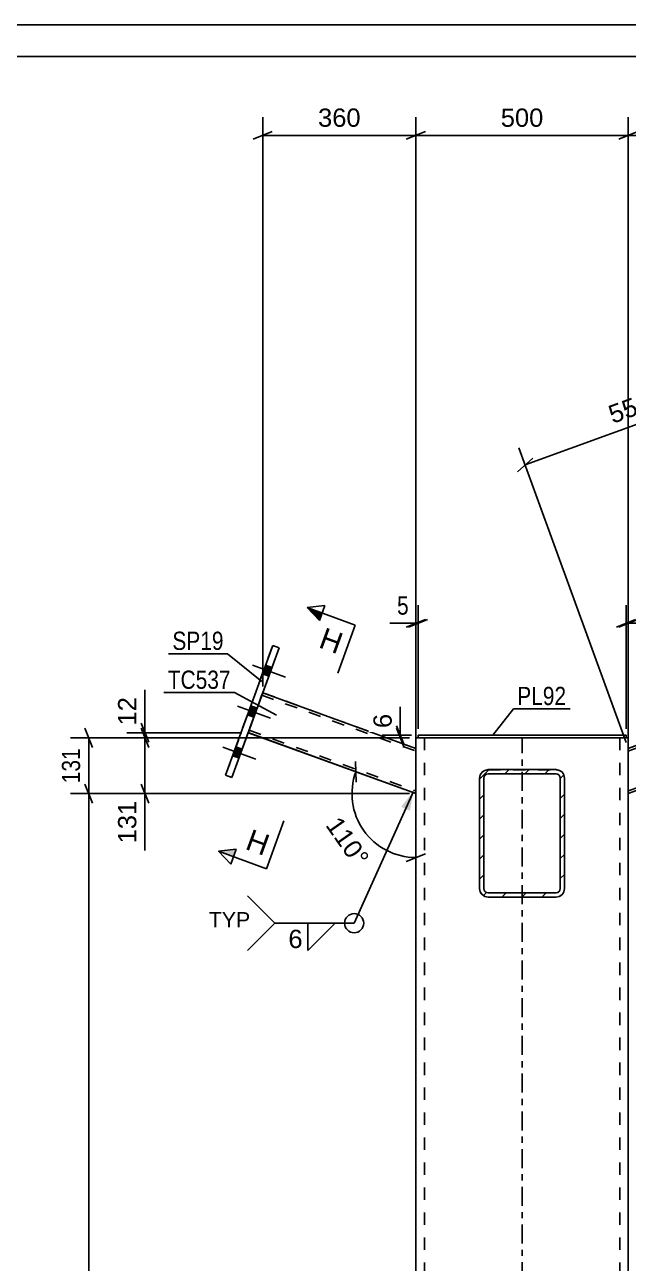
# Model space of a CAD drawing. Header units: millimetres. Extents: x 0 to 841, y 0 to 594.
# Drawn here: x 245.3 to 340, y 399.6 to 594 of the extents above; entities that cross this region are included whole.
import ezdxf

# ---------------------------------------------------------------- set-up
doc = ezdxf.new("R2010")
doc.units = ezdxf.units.MM
doc.linetypes.add('DXK_LINE_DOT2', pattern=[3.9198, 1.9599, -1.9599])
doc.linetypes.add('DXK_LINE_DOT3', pattern=[5.9187, 2.979, -0.9799, 0.9799, -0.9799])
doc.styles.add('Arial', font='ARIAL.TTF', dxfattribs={"height": 0.2})
doc.styles.add('Arial Narrow', font='ARIALN.TTF', dxfattribs={"height": 0.2})

# ---------------------------------------------------------------- blocks, each defined once
blk = doc.blocks.new('Unknown-284933679-1134')
at = {"color": 5, "linetype": 'Continuous'}
for p, q in [((841, 594), (0, 594)), ((836, 589), (5, 589))]:
    blk.add_line(p, q, dxfattribs=at)
blk = doc.blocks.new('Part-284933679-2655 - 2603')
at = {"color": 7, "linetype": 'DXK_LINE_DOT2'}
for p, q in [((456.26, 522.74), (339.99, 480.42)), ((339.99, 480), (455.89, 522.18)), ((339.99, 480), (455.89, 522.18)), ((455.69, 522.54), (449.43, 520.26)), ((455.81, 522.05), (450.61, 514.12)), ((455.81, 522.05), (450.61, 514.12)), ((455.67, 521.84), (450.75, 514.33)), ((455.67, 521.84), (450.75, 514.33)), ((455.67, 521.84), (455.79, 522.02)), ((455.79, 522.02), (455.67, 521.84)), ((455.79, 522.02), (455.87, 522.14)), ((455.87, 522.14), (455.79, 522.02)), ((456.05, 522.42), (455.81, 522.05)), ((455.81, 522.05), (456.05, 522.42)), ((455.87, 522.14), (455.89, 522.18)), ((455.89, 522.18), (455.87, 522.14)), ((455.89, 522.18), (455.89, 522.18)), ((456.2, 522.66), (456.05, 522.42)), ((456.05, 522.42), (456.2, 522.66)), ((456.26, 522.74), (456.2, 522.66)), ((456.2, 522.66), (456.26, 522.74)), ((456.26, 522.74), (456.26, 522.74)), ((339.99, 473.75), (450.53, 513.99)), ((339.99, 473.75), (450.53, 513.99)), ((450.22, 513.51), (450.16, 513.43)), ((450.16, 513.43), (450.22, 513.51)), ((450.16, 513.43), (450.16, 513.43)), ((450.16, 513.43), (450.16, 513.43)), ((450.37, 513.76), (450.22, 513.51)), ((450.22, 513.51), (450.37, 513.76)), ((450.61, 514.12), (450.37, 513.76)), ((450.37, 513.76), (450.61, 514.12)), ((450.55, 514.03), (450.53, 513.99)), ((450.53, 513.99), (450.55, 514.03)), ((450.53, 513.99), (450.53, 513.99)), ((450.63, 514.15), (450.55, 514.03)), ((450.55, 514.03), (450.63, 514.15)), ((450.75, 514.33), (450.63, 514.15)), ((450.63, 514.15), (450.75, 514.33)), ((377.82, 494.19), (371.62, 491.94)), ((371.62, 491.94), (371.56, 491.92)), ((339.99, 480.42), (339.99, 473.33)), ((344.99, 475.15), (339.99, 473.33)), ((344.99, 475.15), (339.99, 473.33))]:
    blk.add_line(p, q, dxfattribs=at)
at = {"color": 2, "linetype": 'Continuous'}
for p, q in [((456.26, 522.74), (455.69, 522.54)), ((449.43, 520.26), (377.82, 494.19)), ((450.16, 513.43), (344.99, 475.15)), ((450.16, 513.43), (344.99, 475.15)), ((371.56, 491.92), (339.99, 480.42))]:
    blk.add_line(p, q, dxfattribs=at)
blk = doc.blocks.new('Part-284933679-2640 - 2603')
at = {"color": 7, "linetype": 'DXK_LINE_DOT2'}
for p, q in [((282.45, 488.71), (280.49, 483.31)), ((282.45, 488.71), (280.51, 483.37)), ((282.44, 488.68), (280.52, 483.39)), ((282.4, 488.56), (280.52, 483.39)), ((282.44, 488.68), (282.4, 488.56)), ((282.44, 488.68), (282.47, 488.77)), ((282.47, 488.77), (282.44, 488.68)), ((282.54, 488.95), (282.45, 488.71)), ((282.45, 488.71), (282.54, 488.95)), ((282.47, 488.77), (282.48, 488.79)), ((282.48, 488.79), (282.47, 488.77)), ((282.48, 488.79), (282.48, 488.79)), ((282.48, 488.79), (306.65, 480)), ((282.48, 488.79), (306.65, 480)), ((282.6, 489.11), (282.54, 488.95)), ((282.54, 488.95), (282.6, 489.11)), ((282.62, 489.17), (282.6, 489.11)), ((282.6, 489.11), (282.62, 489.17)), ((282.62, 489.17), (282.62, 489.17)), ((282.62, 489.17), (306.65, 480.42)), ((280.36, 482.96), (280.34, 482.9)), ((280.34, 482.91), (280.36, 482.96)), ((280.34, 482.9), (280.34, 482.91)), ((280.42, 483.13), (280.36, 482.96)), ((280.36, 482.96), (280.42, 483.13)), ((280.42, 483.13), (280.51, 483.37)), ((280.49, 483.31), (280.42, 483.13)), ((280.49, 483.31), (280.48, 483.28)), ((280.48, 483.28), (280.49, 483.31)), ((280.48, 483.28), (280.48, 483.28)), ((280.48, 483.28), (306.65, 473.75)), ((280.48, 483.28), (306.65, 473.75)), ((280.52, 483.39), (280.49, 483.31)), ((280.49, 483.31), (280.52, 483.39)), ((306.65, 480.42), (306.65, 473.33))]:
    blk.add_line(p, q, dxfattribs=at)
at = {"color": 2, "linetype": 'Continuous'}
for p, q in [((282.62, 489.17), (306.65, 480.42)), ((280.34, 482.91), (306.65, 473.33)), ((306.65, 473.33), (280.34, 482.9))]:
    blk.add_line(p, q, dxfattribs=at)
blk = doc.blocks.new('Part-284933679-2779 - 2603')
at = {"linetype": 'Continuous'}
h = blk.add_hatch(dxfattribs=at)
h.set_pattern_fill('', scale=0.7, style=0, pattern_type=0)
h.set_pattern_definition([(45, (329.8848, 476.273), (-1.57154, 1.57154), [])])
h.paths.add_polyline_path([(329.99, 475.76), (329.88, 476.27), (329.6, 476.71), (329.16, 476.99), (328.65, 477.1), (317.99, 477.1), (317.48, 476.99), (317.04, 476.71), (316.75, 476.27), (316.65, 475.76), (316.65, 458.43), (316.75, 457.92), (317.04, 457.49), (317.48, 457.2), (317.99, 457.1), (328.65, 457.1), (329.16, 457.2), (329.6, 457.49), (329.88, 457.92), (329.99, 458.43)])
h.paths.add_polyline_path([(329.27, 458.17), (329.12, 457.96), (328.91, 457.81), (328.65, 457.76), (317.99, 457.76), (317.73, 457.81), (317.51, 457.96), (317.37, 458.17), (317.32, 458.43), (317.32, 475.76), (317.37, 476.02), (317.51, 476.23), (317.73, 476.38), (317.99, 476.43), (328.65, 476.43), (328.91, 476.38), (329.12, 476.23), (329.27, 476.02), (329.32, 475.76), (329.32, 458.43)])
at = {"color": 7, "linetype": 'DXK_LINE_DOT2'}
for p, q in [((316.65, 475.76), (316.75, 476.27)), ((317.48, 476.99), (317.99, 477.09)), ((317.99, 477.09), (317.99, 477.1)), ((317.99, 477.09), (328.65, 477.09)), ((328.65, 477.09), (328.65, 477.1)), ((328.65, 477.09), (329.16, 476.99)), ((329.88, 476.27), (329.99, 475.76)), ((316.65, 475.76), (316.65, 475.76)), ((316.65, 475.76), (316.65, 458.43)), ((317.37, 476.01), (317.32, 475.76)), ((317.32, 475.76), (317.32, 475.76)), ((317.32, 458.43), (317.32, 475.76)), ((329.32, 475.76), (329.27, 476.01)), ((329.32, 475.76), (329.32, 475.76)), ((329.32, 458.43), (329.32, 475.76)), ((329.99, 475.76), (329.99, 458.43)), ((316.75, 457.92), (316.65, 458.43)), ((317.32, 458.43), (317.32, 458.43)), ((317.32, 458.43), (317.37, 458.17)), ((317.73, 457.81), (317.99, 457.76)), ((317.99, 457.76), (317.99, 457.76)), ((317.99, 457.76), (328.65, 457.76)), ((328.65, 457.76), (328.91, 457.81)), ((328.65, 457.76), (328.65, 457.76)), ((329.27, 458.17), (329.32, 458.43)), ((329.32, 458.43), (329.32, 458.43)), ((329.99, 458.43), (329.89, 457.92))]:
    blk.add_line(p, q, dxfattribs=at)
at = {"color": 2, "linetype": 'Continuous'}
for p, q in [((316.75, 476.27), (316.65, 475.76)), ((317.99, 477.1), (317.48, 476.99)), ((317.51, 476.23), (317.51, 476.23)), ((317.99, 476.43), (317.73, 476.38)), ((317.73, 476.38), (317.99, 476.43)), ((317.99, 477.1), (328.65, 477.1)), ((317.99, 476.43), (317.99, 476.43)), ((317.99, 476.43), (328.65, 476.43)), ((317.99, 476.43), (328.65, 476.43)), ((329.16, 476.99), (328.65, 477.1)), ((328.65, 476.43), (328.65, 476.43)), ((328.91, 476.38), (328.65, 476.43)), ((328.65, 476.43), (328.91, 476.38)), ((329.12, 476.23), (329.12, 476.23)), ((329.99, 475.76), (329.88, 476.27)), ((316.65, 458.43), (316.65, 475.76)), ((317.32, 475.76), (317.37, 476.02)), ((317.32, 458.43), (317.32, 475.76)), ((329.27, 476.02), (329.32, 475.76)), ((329.32, 458.43), (329.32, 475.76)), ((329.99, 458.43), (329.99, 475.76)), ((316.65, 458.43), (316.75, 457.92)), ((316.75, 457.92), (316.75, 457.92)), ((317.04, 457.48), (317.04, 457.49)), ((317.37, 458.17), (317.32, 458.43)), ((317.48, 457.2), (317.99, 457.1)), ((317.99, 457.09), (317.48, 457.19)), ((317.99, 457.76), (317.73, 457.81)), ((317.99, 457.76), (328.65, 457.76)), ((317.99, 457.09), (317.99, 457.1)), ((317.99, 457.1), (328.65, 457.1)), ((317.99, 457.09), (328.65, 457.09)), ((328.91, 457.81), (328.65, 457.76)), ((328.65, 457.1), (329.16, 457.2)), ((329.16, 457.19), (328.65, 457.09)), ((328.65, 457.09), (328.65, 457.1)), ((329.32, 458.43), (329.27, 458.17)), ((329.6, 457.48), (329.6, 457.49)), ((329.88, 457.92), (329.99, 458.43)), ((329.89, 457.92), (329.88, 457.92))]:
    blk.add_line(p, q, dxfattribs=at)
at = {"color": 7, "linetype": 'DXK_LINE_DOT3'}
blk.add_line((323.32, 467.1), (323.32, 467.09), dxfattribs=at)
at = {"color": 7, "linetype": 'DXK_LINE_DOT2'}
for centre, radius, start, end in [((317.99, 475.76), 1.33, 112.5, 157.5), ((328.65, 475.76), 1.33, 22.5, 67.5), ((317.99, 458.43), 0.667, 202.5, 247.5), ((328.65, 458.43), 0.667, 292.5, 337.5)]:
    blk.add_arc(centre, radius, start, end, dxfattribs=at)
at = {"color": 2, "linetype": 'Continuous'}
for centre, radius, start, end in [((317.99, 475.76), 1.33, 112.5, 157.5), ((317.99, 475.76), 0.667, 112.5, 157.5), ((317.99, 475.76), 0.667, 112.5, 157.5), ((328.65, 475.76), 0.667, 22.5, 67.5), ((328.65, 475.76), 0.667, 22.5, 67.5), ((328.65, 475.76), 1.33, 22.5, 67.5), ((317.99, 458.43), 1.33, 202.5, 247.5), ((317.99, 458.43), 1.33, 202.5, 247.5), ((317.99, 458.43), 0.667, 202.5, 247.5), ((328.65, 458.43), 0.667, 292.5, 337.5), ((328.65, 458.43), 1.33, 292.5, 337.5), ((328.65, 458.43), 1.33, 292.5, 337.5)]:
    blk.add_arc(centre, radius, start, end, dxfattribs=at)
blk = doc.blocks.new('Bolt-284933679-2726 - 2603')
at = {"linetype": 'Continuous'}
for points in [[(283.57, 491.77), (284.07, 493.15), (283.07, 493.51), (282.57, 492.14)], [(283.57, 491.77), (284.07, 493.15), (283.07, 493.51), (282.57, 492.13)], [(283.57, 491.77), (284.07, 493.15), (283.07, 493.51), (282.57, 492.13)], [(281.23, 485.35), (281.73, 486.73), (280.73, 487.09), (280.23, 485.71)], [(281.23, 485.35), (281.73, 486.73), (280.73, 487.09), (280.23, 485.71)], [(278.89, 478.93), (279.4, 480.31), (278.39, 480.67), (277.89, 479.29)], [(278.89, 478.93), (279.4, 480.31), (278.39, 480.67), (277.89, 479.29)], [(278.89, 478.93), (279.4, 480.3), (278.39, 480.67), (277.89, 479.29)]]:
    blk.add_hatch(color=1, dxfattribs=at).paths.add_polyline_path(points)
at = {"color": 1, "linetype": 'Continuous'}
for p, q in [((281, 493.49), (286.2, 491.59)), ((281, 493.49), (286.2, 491.59)), ((281, 493.48), (286.2, 491.59)), ((282.57, 492.14), (283.57, 491.77)), ((282.57, 492.13), (283.57, 491.77)), ((282.57, 492.13), (283.57, 491.77)), ((283.07, 493.51), (284.07, 493.15)), ((283.07, 493.51), (284.07, 493.15)), ((283.07, 493.51), (284.07, 493.15)), ((278.66, 487.07), (283.86, 485.17)), ((278.66, 487.06), (283.86, 485.17)), ((280.73, 487.09), (281.73, 486.73)), ((280.73, 487.09), (281.73, 486.73)), ((280.23, 485.71), (281.23, 485.35)), ((280.23, 485.71), (281.23, 485.35)), ((276.33, 480.64), (281.52, 478.75)), ((276.33, 480.64), (281.52, 478.75)), ((276.33, 480.64), (281.52, 478.75)), ((278.39, 480.67), (279.4, 480.31)), ((278.39, 480.67), (279.4, 480.31)), ((278.39, 480.67), (279.4, 480.3)), ((277.89, 479.29), (278.89, 478.93)), ((277.89, 479.29), (278.89, 478.93)), ((277.89, 479.29), (278.89, 478.93))]:
    blk.add_line(p, q, dxfattribs=at)
blk = doc.blocks.new('Part-284933679-2737 - 2603')
at = {"color": 2, "linetype": 'Continuous'}
for p, q in [((306.65, 482.09), (306.65, 231.09)), ((306.65, 482.09), (306.86, 482.09)), ((306.86, 482.09), (306.99, 482.09)), ((308.1, 482.09), (308.3, 482.09)), ((308.3, 482.09), (309.32, 482.09)), ((309.32, 482.09), (337.32, 482.09)), ((337.32, 482.09), (338.34, 482.09)), ((338.54, 482.09), (338.34, 482.09)), ((339.78, 482.09), (339.65, 482.09)), ((339.78, 482.09), (339.99, 482.09)), ((339.99, 482.09), (339.99, 231.09))]:
    blk.add_line(p, q, dxfattribs=at)
at = {"color": 7, "linetype": 'DXK_LINE_DOT2'}
for p, q in [((306.86, 482.09), (306.65, 482.09)), ((307.43, 482.09), (306.86, 482.09)), ((306.99, 482.09), (307.43, 482.09)), ((308.3, 482.09), (307.43, 482.09)), ((307.43, 482.09), (308.1, 482.09)), ((307.99, 482.09), (307.99, 231.09)), ((308.09, 482.09), (307.99, 482.09)), ((307.99, 482.09), (308.09, 482.09)), ((308.38, 482.09), (308.09, 482.09)), ((308.09, 482.09), (308.38, 482.09)), ((309.32, 482.09), (308.3, 482.09)), ((308.81, 482.09), (308.38, 482.09)), ((308.38, 482.09), (308.81, 482.09)), ((309.32, 482.09), (308.81, 482.09)), ((308.81, 482.09), (309.32, 482.09)), ((309.32, 482.09), (337.32, 482.09)), ((309.32, 482.09), (337.32, 482.09)), ((309.32, 482.09), (337.32, 482.09)), ((337.83, 482.09), (337.32, 482.09)), ((337.32, 482.09), (337.83, 482.09)), ((338.34, 482.09), (337.32, 482.09)), ((338.26, 482.09), (337.83, 482.09)), ((337.83, 482.09), (338.26, 482.09)), ((338.55, 482.09), (338.26, 482.09)), ((338.26, 482.09), (338.55, 482.09)), ((339.21, 482.09), (338.34, 482.09)), ((339.21, 482.09), (338.54, 482.09)), ((338.65, 482.09), (338.55, 482.09)), ((338.55, 482.09), (338.65, 482.09)), ((338.65, 482.09), (338.65, 231.09)), ((339.65, 482.09), (339.21, 482.09)), ((339.78, 482.09), (339.21, 482.09)), ((339.99, 482.09), (339.78, 482.09))]:
    blk.add_line(p, q, dxfattribs=at)
at = {"color": 7, "linetype": 'DXK_LINE_DOT3'}
blk.add_line((323.32, 231.09), (323.32, 482.09), dxfattribs=at)
blk = doc.blocks.new('Part-284933679-2785 - 2603')
at = {"color": 2, "linetype": 'Continuous'}
for p, q in [((339.65, 482.49), (306.99, 482.49)), ((306.99, 482.09), (306.99, 482.49)), ((306.99, 482.09), (308.1, 482.09)), ((339.65, 482.09), (338.54, 482.09)), ((339.65, 482.09), (339.65, 482.49))]:
    blk.add_line(p, q, dxfattribs=at)
at = {"color": 7, "linetype": 'DXK_LINE_DOT2'}
for p, q in [((306.99, 482.49), (339.65, 482.49)), ((339.65, 482.09), (306.99, 482.09)), ((306.99, 482.09), (306.99, 482.09)), ((306.99, 482.09), (306.99, 482.09)), ((338.54, 482.09), (308.1, 482.09)), ((339.65, 482.09), (339.65, 482.09)), ((339.65, 482.09), (339.65, 482.09))]:
    blk.add_line(p, q, dxfattribs=at)
blk = doc.blocks.new('Part-284933679-2725 - 2603')
at = {"color": 2, "linetype": 'Continuous'}
for p, q in [((276.77, 476.22), (284.18, 496.58)), ((277.78, 475.86), (285.19, 496.22)), ((285.19, 496.22), (282.62, 489.17)), ((285.19, 496.22), (284.18, 496.58)), ((285.19, 496.22), (285.19, 496.22)), ((285.19, 496.22), (285.19, 496.22)), ((280.34, 482.91), (277.78, 475.86)), ((277.78, 475.86), (276.77, 476.22)), ((276.77, 476.22), (276.78, 476.22)), ((276.77, 476.22), (276.77, 476.22)), ((276.77, 476.22), (277.78, 475.86)), ((277.78, 475.86), (277.78, 475.86))]:
    blk.add_line(p, q, dxfattribs=at)
at = {"color": 7, "linetype": 'DXK_LINE_DOT2'}
for p, q in [((276.78, 476.22), (284.18, 496.58)), ((284.18, 496.58), (285.19, 496.22)), ((284.18, 496.58), (284.18, 496.58)), ((282.62, 489.17), (280.34, 482.91))]:
    blk.add_line(p, q, dxfattribs=at)
blk = doc.blocks.new('Part-284933679-2750 - 2603')
at = {"color": 7, "linetype": 'DXK_LINE_DOT2'}
for p, q in [((316.75, 476.26), (316.65, 475.75)), ((317.99, 477.09), (317.48, 476.99)), ((317.51, 476.22), (317.51, 476.23)), ((317.73, 476.37), (317.99, 476.42)), ((317.99, 477.09), (328.65, 477.09)), ((317.99, 477.09), (317.99, 477.09)), ((317.99, 476.42), (317.99, 476.42)), ((317.99, 476.42), (328.65, 476.42)), ((328.65, 477.09), (328.65, 477.09)), ((329.16, 476.99), (328.65, 477.09)), ((328.65, 476.42), (328.65, 476.42)), ((328.65, 476.42), (328.91, 476.37)), ((329.12, 476.22), (329.12, 476.23)), ((329.99, 475.75), (329.88, 476.26)), ((316.65, 475.75), (316.65, 458.42)), ((317.32, 475.75), (317.37, 476.01)), ((317.32, 475.75), (317.32, 475.75)), ((317.32, 458.42), (317.32, 475.75)), ((329.27, 476.01), (329.32, 475.75)), ((329.32, 475.75), (329.32, 475.75)), ((329.32, 458.42), (329.32, 475.75)), ((329.99, 475.75), (329.99, 458.42)), ((316.65, 458.42), (316.75, 457.91)), ((317.04, 457.48), (317.04, 457.48)), ((317.32, 458.42), (317.32, 458.42)), ((317.37, 458.17), (317.32, 458.42)), ((317.48, 457.19), (317.99, 457.09)), ((317.99, 457.75), (317.73, 457.8)), ((317.99, 457.75), (317.99, 457.75)), ((317.99, 457.75), (328.65, 457.75)), ((317.99, 457.09), (328.65, 457.09)), ((317.99, 457.09), (317.99, 457.09)), ((328.91, 457.8), (328.65, 457.75)), ((328.65, 457.75), (328.65, 457.75)), ((328.65, 457.09), (329.16, 457.19)), ((328.65, 457.09), (328.65, 457.09)), ((329.32, 458.42), (329.27, 458.17)), ((329.32, 458.42), (329.32, 458.42)), ((329.6, 457.48), (329.6, 457.48)), ((329.88, 457.91), (329.99, 458.42))]:
    blk.add_line(p, q, dxfattribs=at)
at = {"color": 7, "linetype": 'DXK_LINE_DOT3'}
blk.add_line((323.32, 467.09), (323.32, 467.09), dxfattribs=at)
at = {"color": 7, "linetype": 'DXK_LINE_DOT2'}
for centre, radius, start, end in [((317.99, 475.75), 1.33, 112.5, 157.5), ((317.99, 475.75), 0.667, 112.5, 157.5), ((328.65, 475.75), 0.667, 22.5, 67.5), ((328.65, 475.75), 1.33, 22.5, 67.5), ((317.99, 458.42), 1.33, 202.5, 247.5), ((317.99, 458.42), 0.667, 202.5, 247.5), ((328.65, 458.42), 0.667, 292.5, 337.5), ((328.65, 458.42), 1.33, 292.5, 337.5)]:
    blk.add_arc(centre, radius, start, end, dxfattribs=at)
blk = doc.blocks.new('StraightDimension-284933679-9915 - 2603')
at = {"color": 7, "linetype": 'Continuous'}
for p, q in [((305.65, 482.09), (261.27, 482.09)), ((263.52, 483.59), (264.72, 480.59)), ((264.12, 473.33), (264.12, 482.09)), ((264.72, 471.83), (263.52, 474.83)), ((305.65, 473.33), (261.27, 473.33))]:
    blk.add_line(p, q, dxfattribs=at)
at = {"color": 0}
blk.add_wipeout([(263.37, 472.8), (259.17, 472.8), (259.17, 464.93), (263.37, 464.93)], dxfattribs=at)
at = {"color": 7, "linetype": 'Continuous'}
blk.add_line((264.12, 473.33), (264.12, 464.41), dxfattribs=at)
blk.add_line((264.12, 473.33), (264.12, 464.41), dxfattribs=at)
at = {"color": 3, "style": 'Arial'}
blk.add_text('131', height=2.865, rotation=90.0002, dxfattribs=at).set_placement((262.77, 465.53))
blk = doc.blocks.new('StraightDimension-284933679-9532 - 2603')
at = {"color": 7, "linetype": 'Continuous'}
for p, q in [((357.29, 536.47), (359.7, 538.62)), ((374.35, 493.99), (357.52, 540.22)), ((323.79, 524.92), (358.5, 537.55)), ((339.64, 481.36), (322.82, 527.59)), ((325, 525.99), (322.59, 523.84))]:
    blk.add_line(p, q, dxfattribs=at)
at = {"color": 0}
blk.add_wipeout([(344.59, 533.28), (343.15, 537.23), (335.75, 534.54), (337.19, 530.59)], dxfattribs=at)
at = {"color": 3, "style": 'Arial'}
blk.add_text('554', height=2.865, rotation=20.002, dxfattribs=at).set_placement((337.55, 531.36))
blk = doc.blocks.new('StraightDimension-284933679-9914 - 2603')
at = {"color": 7, "linetype": 'Continuous'}
for p, q in [((263.52, 484.4), (264.72, 481.4)), ((279.34, 482.9), (261.27, 482.9)), ((305.65, 482.09), (261.27, 482.09)), ((264.72, 480.59), (263.52, 483.59)), ((264.12, 482.09), (264.12, 482.9))]:
    blk.add_line(p, q, dxfattribs=at)
at = {"color": 0}
blk.add_wipeout([(263.37, 489.08), (259.17, 489.08), (259.17, 483.43), (263.37, 483.43)], dxfattribs=at)
at = {"color": 7, "linetype": 'Continuous'}
blk.add_line((264.12, 482.9), (264.12, 489.6), dxfattribs=at)
blk.add_line((264.12, 482.9), (264.12, 489.6), dxfattribs=at)
at = {"color": 3, "style": 'Arial'}
blk.add_text('12', height=2.865, rotation=90.0002, dxfattribs=at).set_placement((262.77, 484.03))
blk = doc.blocks.new('StraightDimension-284933679-3106 - 2603')
at = {"color": 7, "linetype": 'Continuous'}
for p, q in [((306.65, 483.09), (306.65, 502.92)), ((306.99, 483.49), (306.99, 502.92)), ((305.15, 499.47), (308.15, 500.67)), ((308.49, 500.67), (305.49, 499.47)), ((306.65, 500.07), (306.99, 500.07))]:
    blk.add_line(p, q, dxfattribs=at)
at = {"color": 0}
blk.add_wipeout([(306.13, 500.82), (306.13, 505.02), (303.1, 505.02), (303.1, 500.82)], dxfattribs=at)
at = {"color": 7, "linetype": 'Continuous'}
blk.add_line((306.65, 500.07), (302.57, 500.07), dxfattribs=at)
blk.add_line((306.65, 500.07), (302.57, 500.07), dxfattribs=at)
at = {"color": 3, "style": 'Arial Narrow'}
blk.add_text('5', height=2.86, dxfattribs=at).set_placement((303.7, 501.42))
blk = doc.blocks.new('AngleDimension-284933679-2893 - 2603')
at = {"color": 7, "linetype": 'Continuous'}
for p, q in [((297.28, 475.14), (297.18, 478.37)), ((297.23, 476.75), (306.65, 473.33)), ((306.65, 463.3), (306.65, 473.33)), ((306.65, 472.33), (306.65, 463.3)), ((305.15, 462.7), (308.15, 463.9))]:
    blk.add_line(p, q, dxfattribs=at)
blk.add_arc((306.65, 473.33), 10.02, 160, 270, dxfattribs=at)
at = {"color": 0}
blk.add_wipeout([(296.98, 460.77), (300.42, 463.18), (294.99, 470.94), (291.55, 468.53)], dxfattribs=at)
at = {"color": 3, "style": 'Arial'}
blk.add_text('110°', height=2.865, rotation=-54.9982, dxfattribs=at).set_placement((292.38, 468.38))
blk = doc.blocks.new('StraightDimension-284933679-2954 - 2603')
at = {"color": 7, "linetype": 'Continuous'}
for p, q in [((303.61, 483.99), (304.81, 480.99)), ((305.99, 482.49), (301.36, 482.49)), ((305.65, 482.09), (301.36, 482.09)), ((304.81, 480.59), (303.61, 483.59)), ((304.21, 482.09), (304.21, 482.49))]:
    blk.add_line(p, q, dxfattribs=at)
at = {"color": 0}
blk.add_wipeout([(303.46, 486.44), (299.26, 486.44), (299.26, 483.02), (303.46, 483.02)], dxfattribs=at)
at = {"color": 7, "linetype": 'Continuous'}
blk.add_line((304.21, 482.49), (304.21, 486.97), dxfattribs=at)
blk.add_line((304.21, 482.49), (304.21, 486.97), dxfattribs=at)
at = {"color": 3, "style": 'Arial'}
blk.add_text('6', height=2.87, rotation=90.0002, dxfattribs=at).set_placement((302.86, 483.62))
blk = doc.blocks.new('StraightDimension-284933679-3120 - 2603')
at = {"color": 7, "linetype": 'Continuous'}
for p, q in [((339.65, 483.49), (339.65, 502.92)), ((339.99, 483.09), (339.99, 502.92)), ((338.15, 499.47), (341.15, 500.67)), ((341.49, 500.67), (338.49, 499.47)), ((339.65, 500.07), (339.99, 500.07))]:
    blk.add_line(p, q, dxfattribs=at)
at = {"color": 0}
blk.add_wipeout([(343.54, 500.82), (343.54, 505.02), (340.51, 505.02), (340.51, 500.82)], dxfattribs=at)
at = {"color": 7, "linetype": 'Continuous'}
blk.add_line((339.99, 500.07), (344.06, 500.07), dxfattribs=at)
blk.add_line((339.99, 500.07), (344.06, 500.07), dxfattribs=at)
at = {"color": 3, "style": 'Arial Narrow'}
blk.add_text('5', height=2.86, dxfattribs=at).set_placement((341.11, 501.42))
blk = doc.blocks.new('StraightDimension-284933679-5725 - 2603')
at = {"color": 7, "linetype": 'Continuous'}
for p, q in [((305.65, 482.09), (252.45, 482.09)), ((254.7, 483.59), (255.9, 480.59)), ((255.3, 473.33), (255.3, 482.09)), ((255.9, 471.83), (254.7, 474.83)), ((305.65, 473.33), (252.45, 473.33))]:
    blk.add_line(p, q, dxfattribs=at)
at = {"color": 0}
blk.add_wipeout([(254.55, 481.05), (250.35, 481.05), (250.35, 474.37), (254.55, 474.37)], dxfattribs=at)
at = {"color": 3, "style": 'Arial Narrow'}
blk.add_text('131', height=2.863, rotation=90.0002, dxfattribs=at).set_placement((253.95, 474.97))
blk = doc.blocks.new('StraightDimension-284933679-5726 - 2603')
at = {"color": 7, "linetype": 'Continuous'}
for p, q in [((255.9, 471.83), (254.7, 474.83)), ((305.65, 473.33), (252.45, 473.33)), ((255.3, 256.69), (255.3, 473.33))]:
    blk.add_line(p, q, dxfattribs=at)
blk = doc.blocks.new('StraightDimension-284933679-9741 - 2603')
at = {"color": 7, "linetype": 'Continuous'}
for p, q in [((339.99, 481.42), (339.99, 579.49)), ((456.26, 523.74), (456.26, 579.49)), ((341.49, 577.24), (338.49, 576.04)), ((339.99, 576.64), (456.26, 576.64)), ((454.76, 576.04), (457.76, 577.24))]:
    blk.add_line(p, q, dxfattribs=at)
at = {"color": 0}
blk.add_wipeout([(403.17, 577.39), (403.17, 581.59), (393.08, 581.59), (393.08, 577.39)], dxfattribs=at)
at = {"color": 3, "style": 'Arial'}
blk.add_text('1744', height=2.865, dxfattribs=at).set_placement((393.68, 577.99))
blk = doc.blocks.new('StraightDimension-284933679-9742 - 2603')
at = {"color": 7, "linetype": 'Continuous'}
for p, q in [((306.65, 481.42), (306.65, 579.49)), ((339.99, 481.42), (339.99, 579.49)), ((308.15, 577.24), (305.15, 576.04)), ((306.65, 576.64), (339.99, 576.64)), ((338.49, 576.04), (341.49, 577.24))]:
    blk.add_line(p, q, dxfattribs=at)
at = {"color": 0}
blk.add_wipeout([(327.26, 577.39), (327.26, 581.59), (319.38, 581.59), (319.38, 577.39)], dxfattribs=at)
at = {"color": 3, "style": 'Arial'}
blk.add_text('500', height=2.865, dxfattribs=at).set_placement((319.98, 577.99))
blk = doc.blocks.new('StraightDimension-284933679-9743 - 2603')
at = {"color": 7, "linetype": 'Continuous'}
for p, q in [((282.62, 490.17), (282.62, 579.49)), ((306.65, 481.42), (306.65, 579.49)), ((284.12, 577.24), (281.12, 576.04)), ((282.62, 576.64), (306.65, 576.64)), ((305.15, 576.04), (308.15, 577.24))]:
    blk.add_line(p, q, dxfattribs=at)
at = {"color": 0}
blk.add_wipeout([(298.57, 577.39), (298.57, 581.59), (290.7, 581.59), (290.7, 577.39)], dxfattribs=at)
at = {"color": 3, "style": 'Arial'}
blk.add_text('360', height=2.865, dxfattribs=at).set_placement((291.3, 577.99))
blk = doc.blocks.new('Mark-284933679-2636 - 2603')
at = {"color": 0}
blk.add_wipeout([(277.58, 489.78), (277.58, 492.78), (267.72, 492.78), (267.72, 489.78)], dxfattribs=at)
blk.add_wipeout([(277.58, 489.78), (277.58, 492.78), (267.72, 492.78), (267.72, 489.78)], dxfattribs=at)
at = {"color": 30, "linetype": 'Continuous'}
for p in [(267.12, 489.18), (284.79, 485.65)]:
    blk.add_line(p, (278.18, 489.18), dxfattribs=at)
at = {"color": 3, "style": 'Arial Narrow'}
blk.add_text('TC537', height=2.863, dxfattribs=at).set_placement((267.72, 489.78))
blk = doc.blocks.new('Mark-284933679-2721 - 2603')
at = {"color": 0}
blk.add_wipeout([(276.48, 495.89), (276.48, 498.89), (268.44, 498.89), (268.44, 495.89)], dxfattribs=at)
blk.add_wipeout([(276.48, 495.89), (276.48, 498.89), (268.44, 498.89), (268.44, 495.89)], dxfattribs=at)
at = {"color": 30, "linetype": 'Continuous'}
for p in [(267.84, 495.29), (282.46, 490.92)]:
    blk.add_line(p, (277.08, 495.29), dxfattribs=at)
at = {"color": 3, "style": 'Arial Narrow'}
blk.add_text('SP19', height=2.863, dxfattribs=at).set_placement((268.44, 495.89))
blk = doc.blocks.new('Mark-284933679-2781 - 2603')
at = {"color": 0}
blk.add_wipeout([(330.25, 487.23), (330.25, 490.23), (322.57, 490.23), (322.57, 487.23)], dxfattribs=at)
blk.add_wipeout([(330.25, 487.23), (330.25, 490.23), (322.57, 490.23), (322.57, 487.23)], dxfattribs=at)
at = {"color": 30, "linetype": 'Continuous'}
for p, q in [((318.75, 482.49), (321.97, 486.63)), ((321.97, 486.63), (330.85, 486.63))]:
    blk.add_line(p, q, dxfattribs=at)
at = {"color": 3, "style": 'Arial Narrow'}
blk.add_text('PL92', height=2.863, dxfattribs=at).set_placement((322.57, 487.23))
blk = doc.blocks.new('WeldMark-284933679-3192 - 2603')
at = {"linetype": 'Continuous'}
blk.add_hatch(color=30, dxfattribs=at).paths.add_polyline_path([(304.35, 471.26), (306.26, 473.68), (305.72, 470.64)])
at = {"color": 30, "linetype": 'Continuous'}
blk.add_line((306.26, 473.68), (296.96, 453), dxfattribs=at)
at = {"color": 3, "linetype": 'Continuous'}
for q in [(280.25, 457.28), (280.25, 448.71)]:
    blk.add_line((284.54, 453), q, dxfattribs=at)
for start, end in [(90, 270), (270, 90)]:
    blk.add_arc((296.96, 453), 1.5, start, end, dxfattribs=at)
at = {"color": 0}
blk.add_wipeout([(289.06, 448.9), (289.06, 452.3), (286.44, 452.3), (286.44, 448.9)], dxfattribs=at)
at = {"color": 30, "linetype": 'Continuous'}
blk.add_line((284.54, 453), (296.96, 453), dxfattribs=at)
at = {"color": 3, "linetype": 'Continuous'}
for p, q in [((289.72, 453), (294.01, 453)), ((294.01, 453), (289.72, 448.71)), ((289.72, 448.71), (289.72, 453))]:
    blk.add_line(p, q, dxfattribs=at)
at = {"color": 3, "style": 'Arial'}
blk.add_text('6', height=2.87, dxfattribs=at).set_placement((286.64, 449.1))
at = {"color": 0, "linetype": 'Continuous'}
blk.add_wipeout([(280.64, 452.35), (280.64, 454.85), (274.16, 454.85), (274.16, 452.35)], dxfattribs=at)
blk.add_wipeout([(280.64, 452.35), (280.64, 454.85), (274.16, 454.85), (274.16, 452.35)], dxfattribs=at)
at = {"color": 3, "linetype": 'Continuous', "style": 'Arial'}
blk.add_text('TYP', height=2.388, dxfattribs=at).set_placement((274.16, 452.35))
blk = doc.blocks.new('SectionMark-284933679-10326 - 2603')
at = {"linetype": 'Continuous'}
blk.add_hatch(color=6, dxfattribs=at).paths.add_polyline_path([(278.47, 464.61), (278.04, 463.43), (275.69, 464.29)])
at = {"color": 6, "linetype": 'Continuous'}
for p, q in [((289.61, 502.52), (292.39, 502.84)), ((275.69, 464.29), (278.47, 464.61)), ((278.47, 464.61), (277.62, 462.26)), ((277.62, 462.26), (275.69, 464.29))]:
    blk.add_line(p, q, dxfattribs=at)
at = {"color": 0, "linetype": 'Continuous'}
for points in [[(294.39, 495.19), (295.59, 498.48), (292.42, 499.63), (291.22, 496.34)], [(282.87, 463.54), (284.07, 466.82), (280.9, 467.98), (279.7, 464.69)]]:
    blk.add_wipeout(points, dxfattribs=at)
at = {"linetype": 'Continuous'}
blk.add_hatch(color=6, dxfattribs=at).paths.add_polyline_path([(291.96, 501.66), (291.53, 500.49), (289.61, 502.52)])
at = {"color": 6, "linetype": 'Continuous'}
for p, q in [((297.13, 499.78), (289.61, 502.52)), ((289.61, 502.52), (291.53, 500.49)), ((291.53, 500.49), (292.39, 502.84)), ((297.13, 499.78), (294.39, 492.26)), ((283.21, 461.55), (285.95, 469.07)), ((283.21, 461.55), (275.69, 464.29))]:
    blk.add_line(p, q, dxfattribs=at)
at = {"color": 3, "linetype": 'Continuous', "style": 'Arial'}
for p in [(291.22, 496.34), (279.7, 464.69)]:
    blk.add_text('H', height=3.34, rotation=-20.002, dxfattribs=at).set_placement(p)

msp = doc.modelspace()

# ---------------------------------------------------------------- block references
for name in ['Unknown-284933679-1134', 'Part-284933679-2655 - 2603', 'Part-284933679-2725 - 2603', 'Bolt-284933679-2726 - 2603', 'Part-284933679-2640 - 2603', 'Part-284933679-2737 - 2603', 'Part-284933679-2785 - 2603', 'Part-284933679-2779 - 2603', 'Part-284933679-2750 - 2603']:
    msp.add_blockref(name, (0, 0))

# ---------------------------------------------------------------- next in the draw order: block references
for name in ['StraightDimension-284933679-9532 - 2603', 'StraightDimension-284933679-9915 - 2603']:
    msp.add_blockref(name, (0, 0))

# ---------------------------------------------------------------- next in the draw order: block references
for name in ['StraightDimension-284933679-3120 - 2603', 'StraightDimension-284933679-9914 - 2603', 'AngleDimension-284933679-2893 - 2603']:
    msp.add_blockref(name, (0, 0))

# ---------------------------------------------------------------- next in the draw order: block references
for name in ['StraightDimension-284933679-9741 - 2603', 'StraightDimension-284933679-3106 - 2603']:
    msp.add_blockref(name, (0, 0))

# ---------------------------------------------------------------- next in the draw order: block references
msp.add_blockref('StraightDimension-284933679-2954 - 2603', (0, 0))

# ---------------------------------------------------------------- next in the draw order: block references
msp.add_blockref('StraightDimension-284933679-5725 - 2603', (0, 0))

# ---------------------------------------------------------------- next in the draw order: block references
for name in ['StraightDimension-284933679-9742 - 2603', 'StraightDimension-284933679-5726 - 2603']:
    msp.add_blockref(name, (0, 0))

# ---------------------------------------------------------------- next in the draw order: block references
for name in ['StraightDimension-284933679-9743 - 2603', 'Mark-284933679-2781 - 2603', 'WeldMark-284933679-3192 - 2603']:
    msp.add_blockref(name, (0, 0))

# ---------------------------------------------------------------- next in the draw order: block references
msp.add_blockref('Mark-284933679-2636 - 2603', (0, 0))

# ---------------------------------------------------------------- next in the draw order: block references
msp.add_blockref('Mark-284933679-2721 - 2603', (0, 0))

# ---------------------------------------------------------------- next in the draw order: block references
msp.add_blockref('SectionMark-284933679-10326 - 2603', (0, 0))

doc.saveas('drawing.dxf')
